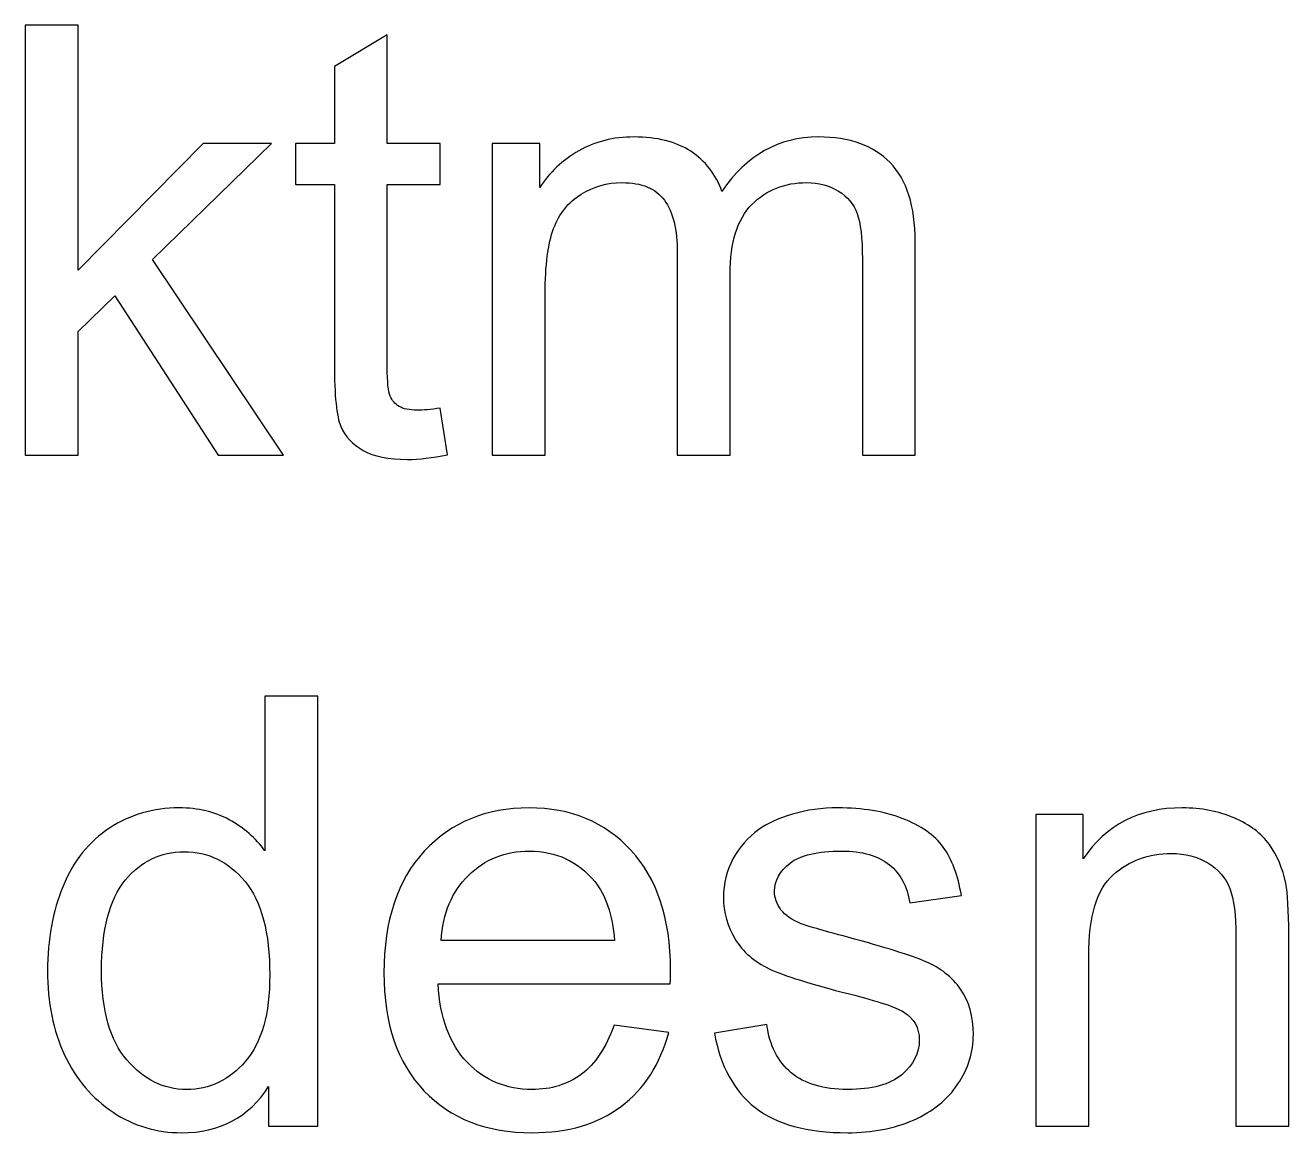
# Model space of a CAD drawing. Header units: centimetres. Extents: x 259 to 610, y 357 to 1252.
# Drawn here: x 322.81 to 330.23, y 985.92 to 992.43 of the extents above; entities that cross this region are included whole.
import ezdxf

# ---------------------------------------------------------------- set-up
doc = ezdxf.new("R2010")
doc.units = ezdxf.units.CM
doc.header["$MEASUREMENT"] = 0
doc.layers.add('layer 1', color=7, linetype='Continuous')

msp = doc.modelspace()

# ---------------------------------------------------------------- linework, layer by layer
at = {"layer": 'layer 1', "color": 250}
for points, knots in [([(322.80577, 989.90005), (322.80577, 989.90005), (322.80577, 992.42593), (322.80577, 992.42593), (322.80577, 992.42593), (322.80577, 992.42593), (323.11621, 992.42593), (323.11621, 992.42593), (323.11621, 992.42593), (323.11621, 992.42593), (323.11621, 990.98719), (323.11621, 990.98719), (323.11621, 990.98719), (323.11621, 990.98719), (323.84999, 991.73096), (323.84999, 991.73096), (323.84999, 991.73096), (323.84999, 991.73096), (324.25098, 991.73096), (324.25098, 991.73096), (324.25098, 991.73096), (324.25098, 991.73096), (323.55248, 991.05069), (323.55248, 991.05069), (323.55248, 991.05069), (323.55248, 991.05069), (324.32153, 989.90005), (324.32153, 989.90005), (324.32153, 989.90005), (324.32153, 989.90005), (323.93936, 989.90005), (323.93936, 989.90005), (323.93936, 989.90005), (323.93936, 989.90005), (323.33141, 990.8355), (323.33141, 990.8355), (323.33141, 990.8355), (323.33141, 990.8355), (323.11621, 990.62618), (323.11621, 990.62618), (323.11621, 990.62618), (323.11621, 990.62618), (323.11621, 989.90005), (323.11621, 989.90005), (323.11621, 989.90005), (323.11621, 989.90005), (322.80577, 989.90005), (322.80577, 989.90005)], [0, 0, 0, 0, 0.0769231, 0.0769231, 0.0769231, 0.0769231, 0.1538462, 0.1538462, 0.1538462, 0.1538462, 0.2307692, 0.2307692, 0.2307692, 0.2307692, 0.3076923, 0.3076923, 0.3076923, 0.3076923, 0.3846154, 0.3846154, 0.3846154, 0.3846154, 0.4615385, 0.4615385, 0.4615385, 0.4615385, 0.5384615, 0.5384615, 0.5384615, 0.5384615, 0.6153846, 0.6153846, 0.6153846, 0.6153846, 0.6923077, 0.6923077, 0.6923077, 0.6923077, 0.7692308, 0.7692308, 0.7692308, 0.7692308, 0.8461538, 0.8461538, 0.8461538, 0.8461538, 1, 1, 1, 1]), ([(325.24228, 990.17698), (325.24228, 990.17698), (325.28461, 989.90299), (325.28461, 989.90299), (325.28461, 989.90299), (325.19759, 989.88476), (325.11939, 989.87536), (325.05119, 989.87536), (325.05119, 989.87536), (324.93889, 989.87536), (324.85187, 989.89299), (324.78955, 989.92886), (324.78955, 989.92886), (324.72781, 989.96473), (324.6843, 990.01117), (324.65902, 990.06938), (324.65902, 990.06938), (324.63374, 990.12759), (324.62139, 990.24989), (324.62139, 990.43627), (324.62139, 990.43627), (324.62139, 990.43627), (324.62139, 991.49107), (324.62139, 991.49107), (324.62139, 991.49107), (324.62139, 991.49107), (324.39208, 991.49107), (324.39208, 991.49107), (324.39208, 991.49107), (324.39208, 991.49107), (324.39208, 991.73096), (324.39208, 991.73096), (324.39208, 991.73096), (324.39208, 991.73096), (324.62139, 991.73096), (324.62139, 991.73096), (324.62139, 991.73096), (324.62139, 991.73096), (324.62139, 992.18369), (324.62139, 992.18369), (324.62139, 992.18369), (324.62139, 992.18369), (324.93183, 992.37008), (324.93183, 992.37008), (324.93183, 992.37008), (324.93183, 992.37008), (324.93183, 991.73096), (324.93183, 991.73096), (324.93183, 991.73096), (324.93183, 991.73096), (325.24228, 991.73096), (325.24228, 991.73096), (325.24228, 991.73096), (325.24228, 991.73096), (325.24228, 991.49107), (325.24228, 991.49107), (325.24228, 991.49107), (325.24228, 991.49107), (324.93183, 991.49107), (324.93183, 991.49107), (324.93183, 991.49107), (324.93183, 991.49107), (324.93183, 990.41863), (324.93183, 990.41863), (324.93183, 990.41863), (324.93183, 990.32985), (324.93712, 990.27282), (324.9483, 990.24754), (324.9483, 990.24754), (324.95888, 990.22225), (324.97652, 990.20226), (325.00121, 990.18698), (325.00121, 990.18698), (325.02591, 990.17228), (325.06118, 990.16463), (325.10705, 990.16463), (325.10705, 990.16463), (325.14115, 990.16463), (325.18642, 990.16875), (325.24228, 990.17698)], [0, 0, 0, 0, 0.047619, 0.047619, 0.047619, 0.047619, 0.0952381, 0.0952381, 0.0952381, 0.0952381, 0.1428571, 0.1428571, 0.1428571, 0.1428571, 0.1904762, 0.1904762, 0.1904762, 0.1904762, 0.2380952, 0.2380952, 0.2380952, 0.2380952, 0.2857143, 0.2857143, 0.2857143, 0.2857143, 0.3333333, 0.3333333, 0.3333333, 0.3333333, 0.3809524, 0.3809524, 0.3809524, 0.3809524, 0.4285714, 0.4285714, 0.4285714, 0.4285714, 0.4761905, 0.4761905, 0.4761905, 0.4761905, 0.5238095, 0.5238095, 0.5238095, 0.5238095, 0.5714286, 0.5714286, 0.5714286, 0.5714286, 0.6190476, 0.6190476, 0.6190476, 0.6190476, 0.6666667, 0.6666667, 0.6666667, 0.6666667, 0.7142857, 0.7142857, 0.7142857, 0.7142857, 0.7619048, 0.7619048, 0.7619048, 0.7619048, 0.8095238, 0.8095238, 0.8095238, 0.8095238, 0.8571429, 0.8571429, 0.8571429, 0.8571429, 0.9047619, 0.9047619, 0.9047619, 0.9047619, 1, 1, 1, 1]), ([(325.5486, 989.90005), (325.5486, 989.90005), (325.5486, 991.73096), (325.5486, 991.73096), (325.5486, 991.73096), (325.5486, 991.73096), (325.8273, 991.73096), (325.8273, 991.73096), (325.8273, 991.73096), (325.8273, 991.73096), (325.8273, 991.47226), (325.8273, 991.47226), (325.8273, 991.47226), (325.88433, 991.56163), (325.96076, 991.63395), (326.05601, 991.68804), (326.05601, 991.68804), (326.15126, 991.74272), (326.25945, 991.76977), (326.38116, 991.76977), (326.38116, 991.76977), (326.51639, 991.76977), (326.62751, 991.74155), (326.71394, 991.68569), (326.71394, 991.68569), (326.80037, 991.62925), (326.86152, 991.55105), (326.8968, 991.44992), (326.8968, 991.44992), (327.04261, 991.66335), (327.23135, 991.76977), (327.46418, 991.76977), (327.46418, 991.76977), (327.64645, 991.76977), (327.78697, 991.71979), (327.88457, 991.61925), (327.88457, 991.61925), (327.98276, 991.51871), (328.03215, 991.36407), (328.03215, 991.15535), (328.03215, 991.15535), (328.03215, 991.15535), (328.03215, 989.90005), (328.03215, 989.90005), (328.03215, 989.90005), (328.03215, 989.90005), (327.72171, 989.90005), (327.72171, 989.90005), (327.72171, 989.90005), (327.72171, 989.90005), (327.72171, 991.05245), (327.72171, 991.05245), (327.72171, 991.05245), (327.72171, 991.17593), (327.71113, 991.2653), (327.69114, 991.31998), (327.69114, 991.31998), (327.67114, 991.37466), (327.63469, 991.41817), (327.58119, 991.45168), (327.58119, 991.45168), (327.52827, 991.48519), (327.46595, 991.50166), (327.3948, 991.50166), (327.3948, 991.50166), (327.26545, 991.50166), (327.15844, 991.45874), (327.07319, 991.37348), (327.07319, 991.37348), (326.98793, 991.28764), (326.9456, 991.15064), (326.9456, 990.9625), (326.9456, 990.9625), (326.9456, 990.9625), (326.9456, 989.90005), (326.9456, 989.90005), (326.9456, 989.90005), (326.9456, 989.90005), (326.63516, 989.90005), (326.63516, 989.90005), (326.63516, 989.90005), (326.63516, 989.90005), (326.63516, 991.08832), (326.63516, 991.08832), (326.63516, 991.08832), (326.63516, 991.2259), (326.60987, 991.32938), (326.55931, 991.39818), (326.55931, 991.39818), (326.50874, 991.46697), (326.42584, 991.50166), (326.31119, 991.50166), (326.31119, 991.50166), (326.22417, 991.50166), (326.14362, 991.47873), (326.06954, 991.43287), (326.06954, 991.43287), (325.99545, 991.38701), (325.94195, 991.31998), (325.90844, 991.2312), (325.90844, 991.2312), (325.87551, 991.143), (325.85905, 991.01541), (325.85905, 990.84902), (325.85905, 990.84902), (325.85905, 990.84902), (325.85905, 989.90005), (325.85905, 989.90005), (325.85905, 989.90005), (325.85905, 989.90005), (325.5486, 989.90005), (325.5486, 989.90005)], [0, 0, 0, 0, 0.0344828, 0.0344828, 0.0344828, 0.0344828, 0.0689655, 0.0689655, 0.0689655, 0.0689655, 0.1034483, 0.1034483, 0.1034483, 0.1034483, 0.137931, 0.137931, 0.137931, 0.137931, 0.1724138, 0.1724138, 0.1724138, 0.1724138, 0.2068966, 0.2068966, 0.2068966, 0.2068966, 0.2413793, 0.2413793, 0.2413793, 0.2413793, 0.2758621, 0.2758621, 0.2758621, 0.2758621, 0.3103448, 0.3103448, 0.3103448, 0.3103448, 0.3448276, 0.3448276, 0.3448276, 0.3448276, 0.3793103, 0.3793103, 0.3793103, 0.3793103, 0.4137931, 0.4137931, 0.4137931, 0.4137931, 0.4482759, 0.4482759, 0.4482759, 0.4482759, 0.4827586, 0.4827586, 0.4827586, 0.4827586, 0.5172414, 0.5172414, 0.5172414, 0.5172414, 0.5517241, 0.5517241, 0.5517241, 0.5517241, 0.5862069, 0.5862069, 0.5862069, 0.5862069, 0.6206897, 0.6206897, 0.6206897, 0.6206897, 0.6551724, 0.6551724, 0.6551724, 0.6551724, 0.6896552, 0.6896552, 0.6896552, 0.6896552, 0.7241379, 0.7241379, 0.7241379, 0.7241379, 0.7586207, 0.7586207, 0.7586207, 0.7586207, 0.7931034, 0.7931034, 0.7931034, 0.7931034, 0.8275862, 0.8275862, 0.8275862, 0.8275862, 0.862069, 0.862069, 0.862069, 0.862069, 0.8965517, 0.8965517, 0.8965517, 0.8965517, 0.9310345, 0.9310345, 0.9310345, 0.9310345, 1, 1, 1, 1]), ([(324.23452, 985.95894), (324.23452, 985.95894), (324.23452, 986.19118), (324.23452, 986.19118), (324.23452, 986.19118), (324.11869, 986.01068), (323.94818, 985.92013), (323.72299, 985.92013), (323.72299, 985.92013), (323.57717, 985.92013), (323.44312, 985.96012), (323.32141, 986.04067), (323.32141, 986.04067), (323.19912, 986.12063), (323.10445, 986.23293), (323.03684, 986.37639), (323.03684, 986.37639), (322.96981, 986.52044), (322.9363, 986.68566), (322.9363, 986.87263), (322.9363, 986.87263), (322.9363, 987.0549), (322.96687, 987.22012), (323.02743, 987.36887), (323.02743, 987.36887), (323.08858, 987.51704), (323.17971, 987.6311), (323.30142, 987.70989), (323.30142, 987.70989), (323.42254, 987.78926), (323.55895, 987.82866), (323.70888, 987.82866), (323.70888, 987.82866), (323.81941, 987.82866), (323.9176, 987.80514), (324.00345, 987.75869), (324.00345, 987.75869), (324.08929, 987.71224), (324.15926, 987.65109), (324.21335, 987.57642), (324.21335, 987.57642), (324.21335, 987.57642), (324.21335, 988.48482), (324.21335, 988.48482), (324.21335, 988.48482), (324.21335, 988.48482), (324.52379, 988.48482), (324.52379, 988.48482), (324.52379, 988.48482), (324.52379, 988.48482), (324.52379, 985.95894), (324.52379, 985.95894), (324.52379, 985.95894), (324.52379, 985.95894), (324.23452, 985.95894), (324.23452, 985.95894)], [0, 0, 0, 0, 0.0666667, 0.0666667, 0.0666667, 0.0666667, 0.1333333, 0.1333333, 0.1333333, 0.1333333, 0.2, 0.2, 0.2, 0.2, 0.2666667, 0.2666667, 0.2666667, 0.2666667, 0.3333333, 0.3333333, 0.3333333, 0.3333333, 0.4, 0.4, 0.4, 0.4, 0.4666667, 0.4666667, 0.4666667, 0.4666667, 0.5333333, 0.5333333, 0.5333333, 0.5333333, 0.6, 0.6, 0.6, 0.6, 0.6666667, 0.6666667, 0.6666667, 0.6666667, 0.7333333, 0.7333333, 0.7333333, 0.7333333, 0.8, 0.8, 0.8, 0.8, 0.8666667, 0.8666667, 0.8666667, 0.8666667, 1, 1, 1, 1]), ([(326.26357, 986.55161), (326.26357, 986.55161), (326.5846, 986.50927), (326.5846, 986.50927), (326.5846, 986.50927), (326.53462, 986.32289), (326.44114, 986.17766), (326.30473, 986.07477), (326.30473, 986.07477), (326.16832, 985.97188), (325.99429, 985.92013), (325.78203, 985.92013), (325.78203, 985.92013), (325.5151, 985.92013), (325.30343, 986.00245), (325.14703, 986.16708), (325.14703, 986.16708), (324.99064, 986.33112), (324.91244, 986.56219), (324.91244, 986.85911), (324.91244, 986.85911), (324.91244, 987.16603), (324.99122, 987.40474), (325.14939, 987.57407), (325.14939, 987.57407), (325.30755, 987.74399), (325.51275, 987.82866), (325.76498, 987.82866), (325.76498, 987.82866), (326.00899, 987.82866), (326.2083, 987.74576), (326.36294, 987.57936), (326.36294, 987.57936), (326.51757, 987.41297), (326.59518, 987.17896), (326.59518, 986.87734), (326.59518, 986.87734), (326.59518, 986.85911), (326.5946, 986.83148), (326.59342, 986.79502), (326.59342, 986.79502), (326.59342, 986.79502), (325.22994, 986.79502), (325.22994, 986.79502), (325.22994, 986.79502), (325.2417, 986.59453), (325.29814, 986.44048), (325.40045, 986.33406), (325.40045, 986.33406), (325.50216, 986.22764), (325.62975, 986.17413), (325.78203, 986.17413), (325.78203, 986.17413), (325.89551, 986.17413), (325.99252, 986.20412), (326.07249, 986.26409), (326.07249, 986.26409), (326.15304, 986.32406), (326.21654, 986.4199), (326.26357, 986.55161)], [0, 0, 0, 0, 0.0625, 0.0625, 0.0625, 0.0625, 0.125, 0.125, 0.125, 0.125, 0.1875, 0.1875, 0.1875, 0.1875, 0.25, 0.25, 0.25, 0.25, 0.3125, 0.3125, 0.3125, 0.3125, 0.375, 0.375, 0.375, 0.375, 0.4375, 0.4375, 0.4375, 0.4375, 0.5, 0.5, 0.5, 0.5, 0.5625, 0.5625, 0.5625, 0.5625, 0.625, 0.625, 0.625, 0.625, 0.6875, 0.6875, 0.6875, 0.6875, 0.75, 0.75, 0.75, 0.75, 0.8125, 0.8125, 0.8125, 0.8125, 0.875, 0.875, 0.875, 0.875, 1, 1, 1, 1]), ([(326.8533, 986.50574), (326.8533, 986.50574), (327.16022, 986.55513), (327.16022, 986.55513), (327.16022, 986.55513), (327.17727, 986.43225), (327.22548, 986.33818), (327.30427, 986.27232), (327.30427, 986.27232), (327.38305, 986.20706), (327.49359, 986.17413), (327.6347, 986.17413), (327.6347, 986.17413), (327.77758, 986.17413), (327.88341, 986.20294), (327.95279, 986.26115), (327.95279, 986.26115), (328.02158, 986.31877), (328.05627, 986.38698), (328.05627, 986.46517), (328.05627, 986.46517), (328.05627, 986.53514), (328.02511, 986.59041), (327.96337, 986.63039), (327.96337, 986.63039), (327.91986, 986.65803), (327.81403, 986.69272), (327.64587, 986.73564), (327.64587, 986.73564), (327.41892, 986.79267), (327.26193, 986.84206), (327.17374, 986.8838), (327.17374, 986.8838), (327.08613, 986.92614), (327.01969, 986.98376), (326.97442, 987.05784), (326.97442, 987.05784), (326.92915, 987.13134), (326.90622, 987.21306), (326.90622, 987.30243), (326.90622, 987.30243), (326.90622, 987.38416), (326.92503, 987.45942), (326.96207, 987.5288), (326.96207, 987.5288), (326.9997, 987.59818), (327.05027, 987.6558), (327.11436, 987.70166), (327.11436, 987.70166), (327.16257, 987.73694), (327.22842, 987.76692), (327.31132, 987.79162), (327.31132, 987.79162), (327.39481, 987.81631), (327.4836, 987.82866), (327.57885, 987.82866), (327.57885, 987.82866), (327.72231, 987.82866), (327.84813, 987.80808), (327.95632, 987.76633), (327.95632, 987.76633), (328.06509, 987.72518), (328.14505, 987.66873), (328.19679, 987.59818), (328.19679, 987.59818), (328.24795, 987.52703), (328.28381, 987.43237), (328.30321, 987.3136), (328.30321, 987.3136), (328.30321, 987.3136), (327.99983, 987.27127), (327.99983, 987.27127), (327.99983, 987.27127), (327.9863, 987.36652), (327.94632, 987.44119), (327.88047, 987.4947), (327.88047, 987.4947), (327.81462, 987.5482), (327.72172, 987.57466), (327.60119, 987.57466), (327.60119, 987.57466), (327.45949, 987.57466), (327.35777, 987.55114), (327.29721, 987.5041), (327.29721, 987.5041), (327.23665, 987.45707), (327.20608, 987.4018), (327.20608, 987.33889), (327.20608, 987.33889), (327.20608, 987.2989), (327.21843, 987.26245), (327.24371, 987.23011), (327.24371, 987.23011), (327.26899, 987.19719), (327.30838, 987.16955), (327.36248, 987.1478), (327.36248, 987.1478), (327.39364, 987.13604), (327.48418, 987.10958), (327.63588, 987.06842), (327.63588, 987.06842), (327.8546, 987.01022), (328.00747, 986.962), (328.09449, 986.92496), (328.09449, 986.92496), (328.18151, 986.88792), (328.24971, 986.83324), (328.2991, 986.76268), (328.2991, 986.76268), (328.34908, 986.69154), (328.37377, 986.60335), (328.37377, 986.49751), (328.37377, 986.49751), (328.37377, 986.39462), (328.34378, 986.29761), (328.28322, 986.20647), (328.28322, 986.20647), (328.22266, 986.11534), (328.13565, 986.04478), (328.02217, 985.99481), (328.02217, 985.99481), (327.9081, 985.94483), (327.77934, 985.92013), (327.63588, 985.92013), (327.63588, 985.92013), (327.39834, 985.92013), (327.21666, 985.96952), (327.09201, 986.06771), (327.09201, 986.06771), (326.96737, 986.16649), (326.88799, 986.3123), (326.8533, 986.50574)], [0, 0, 0, 0, 0.0294118, 0.0294118, 0.0294118, 0.0294118, 0.0588235, 0.0588235, 0.0588235, 0.0588235, 0.0882353, 0.0882353, 0.0882353, 0.0882353, 0.1176471, 0.1176471, 0.1176471, 0.1176471, 0.1470588, 0.1470588, 0.1470588, 0.1470588, 0.1764706, 0.1764706, 0.1764706, 0.1764706, 0.2058824, 0.2058824, 0.2058824, 0.2058824, 0.2352941, 0.2352941, 0.2352941, 0.2352941, 0.2647059, 0.2647059, 0.2647059, 0.2647059, 0.2941176, 0.2941176, 0.2941176, 0.2941176, 0.3235294, 0.3235294, 0.3235294, 0.3235294, 0.3529412, 0.3529412, 0.3529412, 0.3529412, 0.3823529, 0.3823529, 0.3823529, 0.3823529, 0.4117647, 0.4117647, 0.4117647, 0.4117647, 0.4411765, 0.4411765, 0.4411765, 0.4411765, 0.4705882, 0.4705882, 0.4705882, 0.4705882, 0.5, 0.5, 0.5, 0.5, 0.5294118, 0.5294118, 0.5294118, 0.5294118, 0.5588235, 0.5588235, 0.5588235, 0.5588235, 0.5882353, 0.5882353, 0.5882353, 0.5882353, 0.6176471, 0.6176471, 0.6176471, 0.6176471, 0.6470588, 0.6470588, 0.6470588, 0.6470588, 0.6764706, 0.6764706, 0.6764706, 0.6764706, 0.7058824, 0.7058824, 0.7058824, 0.7058824, 0.7352941, 0.7352941, 0.7352941, 0.7352941, 0.7647059, 0.7647059, 0.7647059, 0.7647059, 0.7941176, 0.7941176, 0.7941176, 0.7941176, 0.8235294, 0.8235294, 0.8235294, 0.8235294, 0.8529412, 0.8529412, 0.8529412, 0.8529412, 0.8823529, 0.8823529, 0.8823529, 0.8823529, 0.9117647, 0.9117647, 0.9117647, 0.9117647, 0.9411765, 0.9411765, 0.9411765, 0.9411765, 1, 1, 1, 1]), ([(328.74065, 985.95894), (328.74065, 985.95894), (328.74065, 987.78985), (328.74065, 987.78985), (328.74065, 987.78985), (328.74065, 987.78985), (329.01935, 987.78985), (329.01935, 987.78985), (329.01935, 987.78985), (329.01935, 987.78985), (329.01935, 987.52997), (329.01935, 987.52997), (329.01935, 987.52997), (329.1534, 987.72929), (329.34743, 987.82866), (329.60084, 987.82866), (329.60084, 987.82866), (329.71138, 987.82866), (329.81251, 987.80867), (329.90482, 987.76927), (329.90482, 987.76927), (329.99713, 987.72988), (330.06651, 987.67755), (330.11237, 987.61346), (330.11237, 987.61346), (330.15823, 987.54938), (330.19057, 987.47294), (330.20879, 987.38475), (330.20879, 987.38475), (330.21996, 987.32713), (330.22584, 987.22659), (330.22584, 987.08312), (330.22584, 987.08312), (330.22584, 987.08312), (330.22584, 985.95894), (330.22584, 985.95894), (330.22584, 985.95894), (330.22584, 985.95894), (329.9154, 985.95894), (329.9154, 985.95894), (329.9154, 985.95894), (329.9154, 985.95894), (329.9154, 987.07136), (329.9154, 987.07136), (329.9154, 987.07136), (329.9154, 987.19778), (329.90364, 987.29244), (329.87953, 987.35476), (329.87953, 987.35476), (329.85543, 987.41708), (329.81251, 987.46706), (329.75136, 987.50469), (329.75136, 987.50469), (329.69021, 987.54173), (329.61789, 987.56055), (329.53558, 987.56055), (329.53558, 987.56055), (329.40387, 987.56055), (329.2904, 987.5188), (329.19456, 987.43472), (329.19456, 987.43472), (329.09872, 987.35123), (329.0511, 987.1919), (329.0511, 986.95789), (329.0511, 986.95789), (329.0511, 986.95789), (329.0511, 985.95894), (329.0511, 985.95894), (329.0511, 985.95894), (329.0511, 985.95894), (328.74065, 985.95894), (328.74065, 985.95894)], [0, 0, 0, 0, 0.0526316, 0.0526316, 0.0526316, 0.0526316, 0.1052632, 0.1052632, 0.1052632, 0.1052632, 0.1578947, 0.1578947, 0.1578947, 0.1578947, 0.2105263, 0.2105263, 0.2105263, 0.2105263, 0.2631579, 0.2631579, 0.2631579, 0.2631579, 0.3157895, 0.3157895, 0.3157895, 0.3157895, 0.3684211, 0.3684211, 0.3684211, 0.3684211, 0.4210526, 0.4210526, 0.4210526, 0.4210526, 0.4736842, 0.4736842, 0.4736842, 0.4736842, 0.5263158, 0.5263158, 0.5263158, 0.5263158, 0.5789474, 0.5789474, 0.5789474, 0.5789474, 0.6315789, 0.6315789, 0.6315789, 0.6315789, 0.6842105, 0.6842105, 0.6842105, 0.6842105, 0.7368421, 0.7368421, 0.7368421, 0.7368421, 0.7894737, 0.7894737, 0.7894737, 0.7894737, 0.8421053, 0.8421053, 0.8421053, 0.8421053, 0.8947368, 0.8947368, 0.8947368, 0.8947368, 1, 1, 1, 1]), ([(323.2538, 986.87204), (323.2538, 986.63804), (323.30318, 986.46341), (323.40255, 986.34758), (323.40255, 986.34758), (323.50133, 986.23175), (323.61833, 986.17413), (323.75298, 986.17413), (323.75298, 986.17413), (323.88879, 986.17413), (324.00403, 986.2294), (324.09928, 986.33994), (324.09928, 986.33994), (324.19395, 986.45048), (324.24157, 986.61922), (324.24157, 986.84617), (324.24157, 986.84617), (324.24157, 987.09547), (324.19336, 987.27891), (324.09634, 987.39592), (324.09634, 987.39592), (323.99992, 987.51292), (323.88056, 987.57113), (323.73886, 987.57113), (323.73886, 987.57113), (323.60069, 987.57113), (323.48545, 987.51527), (323.39255, 987.40297), (323.39255, 987.40297), (323.30024, 987.29067), (323.2538, 987.1137), (323.2538, 986.87204)], [0, 0, 0, 0, 0.1111111, 0.1111111, 0.1111111, 0.1111111, 0.2222222, 0.2222222, 0.2222222, 0.2222222, 0.3333333, 0.3333333, 0.3333333, 0.3333333, 0.4444444, 0.4444444, 0.4444444, 0.4444444, 0.5555556, 0.5555556, 0.5555556, 0.5555556, 0.6666667, 0.6666667, 0.6666667, 0.6666667, 0.7777778, 0.7777778, 0.7777778, 0.7777778, 1, 1, 1, 1]), ([(325.24758, 987.04902), (325.24758, 987.04902), (326.2671, 987.04902), (326.2671, 987.04902), (326.2671, 987.04902), (326.25358, 987.20307), (326.21418, 987.31831), (326.1501, 987.39533), (326.1501, 987.39533), (326.05191, 987.51469), (325.92373, 987.57466), (325.76675, 987.57466), (325.76675, 987.57466), (325.62446, 987.57466), (325.5051, 987.52703), (325.40809, 987.43178), (325.40809, 987.43178), (325.31166, 987.33653), (325.25816, 987.20895), (325.24758, 987.04902)], [0, 0, 0, 0, 0.1666667, 0.1666667, 0.1666667, 0.1666667, 0.3333333, 0.3333333, 0.3333333, 0.3333333, 0.5, 0.5, 0.5, 0.5, 0.6666667, 0.6666667, 0.6666667, 0.6666667, 1, 1, 1, 1])]:
    msp.add_open_spline(points, degree=3, knots=knots, dxfattribs=at)

doc.saveas('drawing.dxf')
